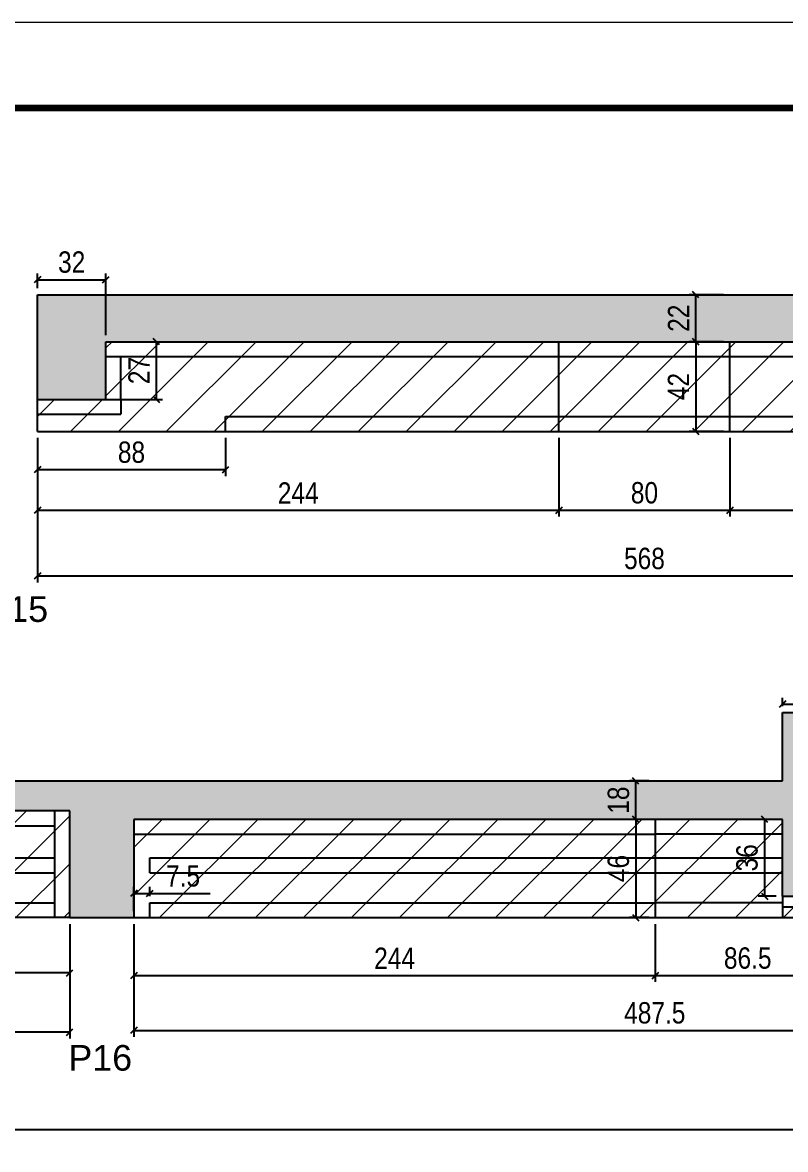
# Model space of a CAD drawing. Extents: x 3309 to 10008, y -2522 to 14608.
# Drawn here: x 8658 to 9015, y 10635 to 11162 of the extents above; entities that cross this region are included whole.
import ezdxf

# ---------------------------------------------------------------- set-up
doc = ezdxf.new("R2010")
doc.units = 0
doc.linetypes.add('DASHED', pattern=[0.75, 0.5, -0.25])
for name, color, linetype in [('5', 5, 'Continuous'), ('COTA', 241, 'Continuous'), ('Painéis', 200, 'Continuous'), ('SARR_2.2x10', 60, 'Continuous'), ('SARR_2.2x7', 40, 'Continuous')]:
    doc.layers.add(name, color=color, linetype=linetype)
for name, color, linetype, lineweight in [('Folhas', 255, 'Continuous', 9), ('Hachura', 251, 'Continuous', 9), ('SARRAFO DE PRESSAO', 251, 'DASHED', 9)]:
    doc.layers.add(name, color=color, linetype=linetype, lineweight=lineweight)
doc.styles.add('COTA TECNICA', font='techl___.ttf', dxfattribs={"height": 10})
doc.styles.get("Standard").update_dxf_attribs({"font": 'arial.ttf'})
doc.dimstyles.new('PAINEL', dxfattribs={"dimtxt": 10, "dimasz": 3, "dimexe": 3, "dimexo": 3, "dimgap": 3, "dimtad": 1, "dimdec": 1, "dimzin": 12, "dimdsep": 46, "dimtxsty": 'COTA TECNICA', "dimblk1": 'OBLIQUE', "dimblk2": 'OBLIQUE', "dimsah": 1, "dimcen": 0.9, "dimclrd": 4, "dimclre": 4, "dimclrt": 240, "dimadec": 1, "dimazin": 3, "dimtfac": 1, "dimtdec": 1, "dimtmove": 0, "dimatfit": 3, "dimfxl": 1, "dimtolj": 1, "dimtzin": 12, "dimarcsym": 0})

# ---------------------------------------------------------------- blocks, each defined once
blk = doc.blocks.new('9999999999')
at = {"layer": 'Folhas'}
blk.add_lwpolyline([(98138.98, 34190.21), (99623.98, 34190.21), (99623.98, 35240.21), (98138.98, 35240.21)], close=True, dxfattribs=at)
at = {"layer": 'Folhas', "color": 30, "const_width": 3}
blk.add_lwpolyline([(98213.98, 34230.21), (99583.98, 34230.21), (99583.98, 35200.21), (98213.98, 35200.21)], close=True, dxfattribs=at)
blk = doc.blocks.new('_Oblique')
at = {"color": 0, "linetype": 'ByBlock', "lineweight": -2}
blk.add_line((-0.5, -0.5), (0.5, 0.5), dxfattribs=at)
blk = doc.blocks.new('*D2864')
at = {"layer": 'COTA', "color": 4, "linetype": 'ByBlock', "lineweight": -2, "transparency": 16777216}
for p, q in [((8665.35, 10967.71), (8665.35, 10900.04)), ((9233.35, 10967.71), (9233.35, 10900.04)), ((8665.35, 10903.04), (9233.35, 10903.04))]:
    blk.add_line(p, q, dxfattribs=at)
at = {"layer": 'Defpoints', "color": 0, "linetype": 'ByBlock', "transparency": 16777216}
for p in [(8665.35, 10970.71), (9233.35, 10970.71), (9233.35, 10903.04)]:
    blk.add_point(p, dxfattribs=at)
at = {"layer": 'COTA', "color": 4, "linetype": 'ByBlock', "lineweight": -2, "transparency": 16777216, "xscale": 3, "yscale": 3, "zscale": 3, "rotation": 180}
blk.add_blockref('_Oblique', (8665.35, 10903.04), dxfattribs=at)
at = {"layer": 'COTA', "color": 4, "linetype": 'ByBlock', "lineweight": -2, "transparency": 16777216, "xscale": 3, "yscale": 3, "zscale": 3}
blk.add_blockref('_Oblique', (9233.35, 10903.04), dxfattribs=at)
at = {"layer": 'COTA', "color": 240, "linetype": 'ByBlock', "transparency": 16777216, "insert": (8949.35, 10911.17), "char_height": 10, "attachment_point": 5, "style": 'COTA TECNICA'}
blk.add_mtext('\\A1;568', dxfattribs=at)
blk = doc.blocks.new('*D2865')
at = {"layer": 'COTA', "color": 4, "lineweight": -2, "transparency": 16777216}
for p, q in [((8665.35, 11037.71), (8665.35, 11044.71)), ((8697.35, 11015.71), (8697.35, 11044.71)), ((8665.35, 11041.71), (8697.35, 11041.71))]:
    blk.add_line(p, q, dxfattribs=at)
at = {"layer": 'Defpoints', "color": 0, "transparency": 16777216}
for p in [(8697.35, 11041.71), (8665.35, 11034.71), (8697.35, 11012.71)]:
    blk.add_point(p, dxfattribs=at)
at = {"layer": 'COTA', "color": 4, "lineweight": -2, "transparency": 16777216, "xscale": 3, "yscale": 3, "zscale": 3, "rotation": 180}
blk.add_blockref('_Oblique', (8665.35, 11041.71), dxfattribs=at)
at = {"layer": 'COTA', "color": 4, "lineweight": -2, "transparency": 16777216, "xscale": 3, "yscale": 3, "zscale": 3}
blk.add_blockref('_Oblique', (8697.35, 11041.71), dxfattribs=at)
at = {"layer": 'COTA', "color": 240, "transparency": 16777216, "insert": (8681.35, 11049.93), "char_height": 10, "attachment_point": 5, "style": 'COTA TECNICA'}
blk.add_mtext('\\A1;32', dxfattribs=at)
blk = doc.blocks.new('*D2866')
at = {"layer": 'COTA', "color": 4, "lineweight": -2, "transparency": 16777216}
for p, q in [((8700.35, 11012.71), (8723.93, 11012.71)), ((8720.93, 11012.71), (8720.93, 10985.71)), ((8700.35, 10985.71), (8723.93, 10985.71))]:
    blk.add_line(p, q, dxfattribs=at)
at = {"layer": 'Defpoints', "color": 0, "transparency": 16777216}
for p in [(8697.35, 11012.71), (8697.35, 10985.71), (8720.93, 10985.71)]:
    blk.add_point(p, dxfattribs=at)
at = {"layer": 'COTA', "color": 4, "lineweight": -2, "transparency": 16777216, "xscale": 3, "yscale": 3, "zscale": 3}
for p, rotation in [((8720.93, 11012.71), 90), ((8720.93, 10985.71), 270)]:
    blk.add_blockref('_Oblique', p, dxfattribs=dict(at, rotation=rotation))
at = {"layer": 'COTA', "color": 240, "transparency": 16777216, "insert": (8712.86, 10999.21), "char_height": 10, "attachment_point": 5, "rotation": 90, "style": 'COTA TECNICA'}
blk.add_mtext('\\A1;27', dxfattribs=at)
blk = doc.blocks.new('*D2868')
at = {"layer": 'COTA', "color": 4, "lineweight": -2, "transparency": 16777216}
for p, q in [((8665.35, 10967.71), (8665.35, 10930.8)), ((8909.35, 10967.71), (8909.35, 10930.8)), ((8665.35, 10933.8), (8909.35, 10933.8))]:
    blk.add_line(p, q, dxfattribs=at)
at = {"layer": 'Defpoints', "color": 0, "transparency": 16777216}
for p in [(8665.35, 10970.71), (8909.35, 10970.71), (8909.35, 10933.8)]:
    blk.add_point(p, dxfattribs=at)
at = {"layer": 'COTA', "color": 4, "lineweight": -2, "transparency": 16777216, "xscale": 3, "yscale": 3, "zscale": 3, "rotation": 180}
blk.add_blockref('_Oblique', (8665.35, 10933.8), dxfattribs=at)
at = {"layer": 'COTA', "color": 4, "lineweight": -2, "transparency": 16777216, "xscale": 3, "yscale": 3, "zscale": 3}
blk.add_blockref('_Oblique', (8909.35, 10933.8), dxfattribs=at)
at = {"layer": 'COTA', "color": 240, "transparency": 16777216, "insert": (8787.35, 10941.87), "char_height": 10, "attachment_point": 5, "style": 'COTA TECNICA'}
blk.add_mtext('\\A1;244', dxfattribs=at)
blk = doc.blocks.new('*D2869')
at = {"layer": 'COTA', "color": 4, "lineweight": -2, "transparency": 16777216}
for p, q in [((8989.35, 10967.71), (8989.35, 10930.8)), ((9233.35, 10967.71), (9233.35, 10930.8)), ((8989.35, 10933.8), (9233.35, 10933.8))]:
    blk.add_line(p, q, dxfattribs=at)
at = {"layer": 'Defpoints', "color": 0, "transparency": 16777216}
for p in [(8989.35, 10970.71), (9233.35, 10970.71), (9233.35, 10933.8)]:
    blk.add_point(p, dxfattribs=at)
at = {"layer": 'COTA', "color": 4, "lineweight": -2, "transparency": 16777216, "xscale": 3, "yscale": 3, "zscale": 3, "rotation": 180}
blk.add_blockref('_Oblique', (8989.35, 10933.8), dxfattribs=at)
at = {"layer": 'COTA', "color": 4, "lineweight": -2, "transparency": 16777216, "xscale": 3, "yscale": 3, "zscale": 3}
blk.add_blockref('_Oblique', (9233.35, 10933.8), dxfattribs=at)
at = {"layer": 'COTA', "color": 240, "transparency": 16777216, "insert": (9111.35, 10941.87), "char_height": 10, "attachment_point": 5, "style": 'COTA TECNICA'}
blk.add_mtext('\\A1;244', dxfattribs=at)
blk = doc.blocks.new('*D2870')
at = {"layer": 'COTA', "color": 4, "lineweight": -2, "transparency": 16777216}
for p, q in [((8909.35, 10967.71), (8909.35, 10930.8)), ((8989.35, 10967.71), (8989.35, 10930.8)), ((8909.35, 10933.8), (8989.35, 10933.8))]:
    blk.add_line(p, q, dxfattribs=at)
at = {"layer": 'Defpoints', "color": 0, "transparency": 16777216}
for p in [(8909.35, 10970.71), (8989.35, 10970.71), (8989.35, 10933.8)]:
    blk.add_point(p, dxfattribs=at)
at = {"layer": 'COTA', "color": 4, "lineweight": -2, "transparency": 16777216, "xscale": 3, "yscale": 3, "zscale": 3, "rotation": 180}
blk.add_blockref('_Oblique', (8909.35, 10933.8), dxfattribs=at)
at = {"layer": 'COTA', "color": 4, "lineweight": -2, "transparency": 16777216, "xscale": 3, "yscale": 3, "zscale": 3}
blk.add_blockref('_Oblique', (8989.35, 10933.8), dxfattribs=at)
at = {"layer": 'COTA', "color": 240, "transparency": 16777216, "insert": (8949.35, 10941.92), "char_height": 10, "attachment_point": 5, "style": 'COTA TECNICA'}
blk.add_mtext('\\A1;80', dxfattribs=at)
blk = doc.blocks.new('*D2876')
at = {"layer": 'COTA', "color": 4, "lineweight": -2, "transparency": 16777216}
for p, q in [((8665.35, 10967.71), (8665.35, 10949.83)), ((8753.35, 10967.71), (8753.35, 10949.83)), ((8665.35, 10952.83), (8753.35, 10952.83))]:
    blk.add_line(p, q, dxfattribs=at)
at = {"layer": 'Defpoints', "color": 0, "transparency": 16777216}
for p in [(8665.35, 10970.71), (8753.35, 10970.71), (8753.35, 10952.83)]:
    blk.add_point(p, dxfattribs=at)
at = {"layer": 'COTA', "color": 4, "lineweight": -2, "transparency": 16777216, "xscale": 3, "yscale": 3, "zscale": 3, "rotation": 180}
blk.add_blockref('_Oblique', (8665.35, 10952.83), dxfattribs=at)
at = {"layer": 'COTA', "color": 4, "lineweight": -2, "transparency": 16777216, "xscale": 3, "yscale": 3, "zscale": 3}
blk.add_blockref('_Oblique', (8753.35, 10952.83), dxfattribs=at)
at = {"layer": 'COTA', "color": 240, "transparency": 16777216, "insert": (8709.35, 10960.92), "char_height": 10, "attachment_point": 5, "style": 'COTA TECNICA'}
blk.add_mtext('\\A1;88', dxfattribs=at)
blk = doc.blocks.new('*D2847')
at = {"layer": 'COTA', "color": 4, "linetype": 'ByBlock', "lineweight": -2, "transparency": 16777216}
for p, q in [((8606.43, 10740.08), (8606.43, 10714.17)), ((8680.43, 10740.08), (8680.43, 10714.17)), ((8680.43, 10717.17), (8606.43, 10717.17))]:
    blk.add_line(p, q, dxfattribs=at)
at = {"layer": 'Defpoints', "color": 0, "linetype": 'ByBlock', "transparency": 16777216}
for p in [(8606.43, 10743.08), (8680.43, 10743.08), (8606.43, 10717.17)]:
    blk.add_point(p, dxfattribs=at)
at = {"layer": 'COTA', "color": 4, "linetype": 'ByBlock', "lineweight": -2, "transparency": 16777216, "xscale": 3, "yscale": 3, "zscale": 3, "rotation": 180}
blk.add_blockref('_Oblique', (8606.43, 10717.17), dxfattribs=at)
at = {"layer": 'COTA', "color": 4, "linetype": 'ByBlock', "lineweight": -2, "transparency": 16777216, "xscale": 3, "yscale": 3, "zscale": 3}
blk.add_blockref('_Oblique', (8680.43, 10717.17), dxfattribs=at)
at = {"layer": 'COTA', "color": 240, "linetype": 'ByBlock', "transparency": 16777216, "insert": (8643.43, 10725.24), "char_height": 10, "attachment_point": 5, "style": 'COTA TECNICA'}
blk.add_mtext('\\A1;74', dxfattribs=at)
blk = doc.blocks.new('*D2877')
at = {"layer": 'COTA', "color": 4, "linetype": 'ByBlock', "lineweight": -2, "transparency": 16777216}
for p, q in [((8532.43, 10740.08), (8532.43, 10686.46)), ((8680.43, 10740.08), (8680.43, 10686.46)), ((8680.43, 10689.46), (8532.43, 10689.46))]:
    blk.add_line(p, q, dxfattribs=at)
at = {"layer": 'Defpoints', "color": 0, "linetype": 'ByBlock', "transparency": 16777216}
for p in [(8532.43, 10743.08), (8680.43, 10743.08), (8532.43, 10689.46)]:
    blk.add_point(p, dxfattribs=at)
at = {"layer": 'COTA', "color": 4, "linetype": 'ByBlock', "lineweight": -2, "transparency": 16777216, "xscale": 3, "yscale": 3, "zscale": 3, "rotation": 180}
blk.add_blockref('_Oblique', (8532.43, 10689.46), dxfattribs=at)
at = {"layer": 'COTA', "color": 4, "linetype": 'ByBlock', "lineweight": -2, "transparency": 16777216, "xscale": 3, "yscale": 3, "zscale": 3}
blk.add_blockref('_Oblique', (8680.43, 10689.46), dxfattribs=at)
at = {"layer": 'COTA', "color": 240, "linetype": 'ByBlock', "transparency": 16777216, "insert": (8606.43, 10697.55), "char_height": 10, "attachment_point": 5, "style": 'COTA TECNICA'}
blk.add_mtext('\\A1;148', dxfattribs=at)
blk = doc.blocks.new('*D2894')
at = {"layer": 'COTA', "color": 4, "lineweight": -2, "transparency": 16777216}
for p, q in [((8710.43, 10740.08), (8710.43, 10687.31)), ((9197.93, 10740.08), (9197.93, 10687.31)), ((8710.43, 10690.31), (9197.93, 10690.31))]:
    blk.add_line(p, q, dxfattribs=at)
at = {"layer": 'Defpoints', "color": 0, "transparency": 16777216}
for p in [(8710.43, 10743.08), (9197.93, 10743.08), (9197.93, 10690.31)]:
    blk.add_point(p, dxfattribs=at)
at = {"layer": 'COTA', "color": 4, "lineweight": -2, "transparency": 16777216, "xscale": 3, "yscale": 3, "zscale": 3, "rotation": 180}
blk.add_blockref('_Oblique', (8710.43, 10690.31), dxfattribs=at)
at = {"layer": 'COTA', "color": 4, "lineweight": -2, "transparency": 16777216, "xscale": 3, "yscale": 3, "zscale": 3}
blk.add_blockref('_Oblique', (9197.93, 10690.31), dxfattribs=at)
at = {"layer": 'COTA', "color": 240, "transparency": 16777216, "insert": (8954.18, 10698.44), "char_height": 10, "attachment_point": 5, "style": 'COTA TECNICA'}
blk.add_mtext('\\A1;487.5', dxfattribs=at)
blk = doc.blocks.new('*D2895')
at = {"layer": 'COTA', "color": 4, "lineweight": -2, "transparency": 16777216}
for p, q in [((8710.43, 10740.08), (8710.43, 10712.96)), ((8954.43, 10740.08), (8954.43, 10712.96)), ((8710.43, 10715.96), (8954.43, 10715.96))]:
    blk.add_line(p, q, dxfattribs=at)
at = {"layer": 'Defpoints', "color": 0, "transparency": 16777216}
for p in [(8710.43, 10743.08), (8954.43, 10743.08), (8954.43, 10715.96)]:
    blk.add_point(p, dxfattribs=at)
at = {"layer": 'COTA', "color": 4, "lineweight": -2, "transparency": 16777216, "xscale": 3, "yscale": 3, "zscale": 3, "rotation": 180}
blk.add_blockref('_Oblique', (8710.43, 10715.96), dxfattribs=at)
at = {"layer": 'COTA', "color": 4, "lineweight": -2, "transparency": 16777216, "xscale": 3, "yscale": 3, "zscale": 3}
blk.add_blockref('_Oblique', (8954.43, 10715.96), dxfattribs=at)
at = {"layer": 'COTA', "color": 240, "transparency": 16777216, "insert": (8832.43, 10724.04), "char_height": 10, "attachment_point": 5, "style": 'COTA TECNICA'}
blk.add_mtext('\\A1;244', dxfattribs=at)
blk = doc.blocks.new('*D2896')
at = {"layer": 'COTA', "color": 4, "lineweight": -2, "transparency": 16777216}
for p, q in [((8954.43, 10740.08), (8954.43, 10712.96)), ((9040.93, 10740.08), (9040.93, 10712.96)), ((8954.43, 10715.96), (9040.93, 10715.96))]:
    blk.add_line(p, q, dxfattribs=at)
at = {"layer": 'Defpoints', "color": 0, "transparency": 16777216}
for p in [(8954.43, 10743.08), (9040.93, 10743.08), (9040.93, 10715.96)]:
    blk.add_point(p, dxfattribs=at)
at = {"layer": 'COTA', "color": 4, "lineweight": -2, "transparency": 16777216, "xscale": 3, "yscale": 3, "zscale": 3, "rotation": 180}
blk.add_blockref('_Oblique', (8954.43, 10715.96), dxfattribs=at)
at = {"layer": 'COTA', "color": 4, "lineweight": -2, "transparency": 16777216, "xscale": 3, "yscale": 3, "zscale": 3}
blk.add_blockref('_Oblique', (9040.93, 10715.96), dxfattribs=at)
at = {"layer": 'COTA', "color": 240, "transparency": 16777216, "insert": (8997.68, 10724.09), "char_height": 10, "attachment_point": 5, "style": 'COTA TECNICA'}
blk.add_mtext('\\A1;86.5', dxfattribs=at)
blk = doc.blocks.new('*D2898')
at = {"layer": 'COTA', "color": 4, "lineweight": -2, "transparency": 16777216}
for p, q in [((8710.43, 10746.08), (8710.43, 10757.45)), ((8710.43, 10754.45), (8717.93, 10754.45)), ((8717.93, 10753.08), (8717.93, 10757.45)), ((8717.93, 10754.45), (8746.08, 10754.45))]:
    blk.add_line(p, q, dxfattribs=at)
at = {"layer": 'Defpoints', "color": 0, "transparency": 16777216}
for p in [(8717.93, 10754.45), (8717.93, 10750.08), (8710.43, 10743.08)]:
    blk.add_point(p, dxfattribs=at)
at = {"layer": 'COTA', "color": 4, "lineweight": -2, "transparency": 16777216, "xscale": 3, "yscale": 3, "zscale": 3, "rotation": 180}
blk.add_blockref('_Oblique', (8710.43, 10754.45), dxfattribs=at)
at = {"layer": 'COTA', "color": 4, "lineweight": -2, "transparency": 16777216, "xscale": 3, "yscale": 3, "zscale": 3}
blk.add_blockref('_Oblique', (8717.93, 10754.45), dxfattribs=at)
at = {"layer": 'COTA', "color": 240, "transparency": 16777216, "insert": (8733.5, 10762.56), "char_height": 10, "attachment_point": 5, "style": 'COTA TECNICA'}
blk.add_mtext('\\A1;7.5', dxfattribs=at)
blk = doc.blocks.new('*D2900')
at = {"layer": 'COTA', "color": 4, "lineweight": -2, "transparency": 16777216}
for p, q in [((9010.93, 10789.08), (9002.59, 10789.08)), ((9005.59, 10789.08), (9005.59, 10753.08)), ((9010.93, 10753.08), (9002.59, 10753.08))]:
    blk.add_line(p, q, dxfattribs=at)
at = {"layer": 'Defpoints', "color": 0, "transparency": 16777216}
for p in [(9013.93, 10789.08), (9005.59, 10753.08), (9013.93, 10753.08)]:
    blk.add_point(p, dxfattribs=at)
at = {"layer": 'COTA', "color": 4, "lineweight": -2, "transparency": 16777216, "xscale": 3, "yscale": 3, "zscale": 3}
for p, rotation in [((9005.59, 10789.08), 90), ((9005.59, 10753.08), 270)]:
    blk.add_blockref('_Oblique', p, dxfattribs=dict(at, rotation=rotation))
at = {"layer": 'COTA', "color": 240, "transparency": 16777216, "insert": (8997.37, 10771.08), "char_height": 10, "attachment_point": 5, "rotation": 90, "style": 'COTA TECNICA'}
blk.add_mtext('\\A1;36', dxfattribs=at)
blk = doc.blocks.new('*D2901')
at = {"layer": 'COTA', "color": 4, "lineweight": -2, "transparency": 16777216}
for p, q in [((8951.43, 10789.08), (8942.29, 10789.08)), ((8945.29, 10789.08), (8945.29, 10743.08)), ((8951.43, 10743.08), (8942.29, 10743.08))]:
    blk.add_line(p, q, dxfattribs=at)
at = {"layer": 'Defpoints', "color": 0, "transparency": 16777216}
for p in [(8954.43, 10789.08), (8945.29, 10743.08), (8954.43, 10743.08)]:
    blk.add_point(p, dxfattribs=at)
at = {"layer": 'COTA', "color": 4, "lineweight": -2, "transparency": 16777216, "xscale": 3, "yscale": 3, "zscale": 3}
for p, rotation in [((8945.29, 10789.08), 90), ((8945.29, 10743.08), 270)]:
    blk.add_blockref('_Oblique', p, dxfattribs=dict(at, rotation=rotation))
at = {"layer": 'COTA', "color": 240, "transparency": 16777216, "insert": (8937.19, 10766.08), "char_height": 10, "attachment_point": 5, "rotation": 90, "style": 'COTA TECNICA'}
blk.add_mtext('\\A1;46', dxfattribs=at)
blk = doc.blocks.new('*D2902')
at = {"layer": 'COTA', "color": 4, "lineweight": -2, "transparency": 16777216}
for p, q in [((8951.43, 10807.08), (8942.29, 10807.08)), ((8945.29, 10789.08), (8945.29, 10807.08)), ((8951.43, 10789.08), (8942.29, 10789.08))]:
    blk.add_line(p, q, dxfattribs=at)
at = {"layer": 'Defpoints', "color": 0, "transparency": 16777216}
for p in [(8945.29, 10807.08), (8954.43, 10807.08), (8954.43, 10789.08)]:
    blk.add_point(p, dxfattribs=at)
at = {"layer": 'COTA', "color": 4, "lineweight": -2, "transparency": 16777216, "xscale": 3, "yscale": 3, "zscale": 3}
for p, rotation in [((8945.29, 10807.08), 90), ((8945.29, 10789.08), 270)]:
    blk.add_blockref('_Oblique', p, dxfattribs=dict(at, rotation=rotation))
at = {"layer": 'COTA', "color": 240, "transparency": 16777216, "insert": (8937.2, 10798.08), "char_height": 10, "attachment_point": 5, "rotation": 90, "style": 'COTA TECNICA'}
blk.add_mtext('\\A1;18', dxfattribs=at)
blk = doc.blocks.new('*D2910')
at = {"layer": 'COTA', "color": 4, "lineweight": -2, "transparency": 16777216}
for p, q in [((9013.93, 10842.08), (9013.93, 10846.02)), ((9013.93, 10843.02), (9040.93, 10843.02)), ((9040.93, 10842.08), (9040.93, 10846.02))]:
    blk.add_line(p, q, dxfattribs=at)
at = {"layer": 'Defpoints', "color": 0, "transparency": 16777216}
for p in [(9040.93, 10843.02), (9013.93, 10839.08), (9040.93, 10839.08)]:
    blk.add_point(p, dxfattribs=at)
at = {"layer": 'COTA', "color": 4, "lineweight": -2, "transparency": 16777216, "xscale": 3, "yscale": 3, "zscale": 3, "rotation": 180}
blk.add_blockref('_Oblique', (9013.93, 10843.02), dxfattribs=at)
at = {"layer": 'COTA', "color": 4, "lineweight": -2, "transparency": 16777216, "xscale": 3, "yscale": 3, "zscale": 3}
blk.add_blockref('_Oblique', (9040.93, 10843.02), dxfattribs=at)
at = {"layer": 'COTA', "color": 240, "transparency": 16777216, "insert": (9027.43, 10851.1), "char_height": 10, "attachment_point": 5, "style": 'COTA TECNICA'}
blk.add_mtext('\\A1;27', dxfattribs=at)
blk = doc.blocks.new('*D2915')
at = {"layer": 'COTA', "color": 4, "lineweight": -2, "transparency": 16777216}
for p, q in [((8986.35, 11012.71), (8970.34, 11012.71)), ((8973.34, 11012.71), (8973.34, 10970.71)), ((8986.35, 10970.71), (8970.34, 10970.71))]:
    blk.add_line(p, q, dxfattribs=at)
at = {"layer": 'Defpoints', "color": 0, "transparency": 16777216}
for p in [(8989.35, 11012.71), (8973.34, 10970.71), (8989.35, 10970.71)]:
    blk.add_point(p, dxfattribs=at)
at = {"layer": 'COTA', "color": 4, "lineweight": -2, "transparency": 16777216, "xscale": 3, "yscale": 3, "zscale": 3}
for p, rotation in [((8973.34, 11012.71), 90), ((8973.34, 10970.71), 270)]:
    blk.add_blockref('_Oblique', p, dxfattribs=dict(at, rotation=rotation))
at = {"layer": 'COTA', "color": 240, "transparency": 16777216, "insert": (8965.27, 10991.71), "char_height": 10, "attachment_point": 5, "rotation": 90, "style": 'COTA TECNICA'}
blk.add_mtext('\\A1;42', dxfattribs=at)
blk = doc.blocks.new('*D2916')
at = {"layer": 'COTA', "color": 4, "lineweight": -2, "transparency": 16777216}
for p, q in [((8986.35, 11034.71), (8970.34, 11034.71)), ((8973.34, 11012.71), (8973.34, 11034.71)), ((8986.35, 11012.71), (8970.34, 11012.71))]:
    blk.add_line(p, q, dxfattribs=at)
at = {"layer": 'Defpoints', "color": 0, "transparency": 16777216}
for p in [(8973.34, 11034.71), (8989.35, 11034.71), (8989.35, 11012.71)]:
    blk.add_point(p, dxfattribs=at)
at = {"layer": 'COTA', "color": 4, "lineweight": -2, "transparency": 16777216, "xscale": 3, "yscale": 3, "zscale": 3}
for p, rotation in [((8973.34, 11034.71), 90), ((8973.34, 11012.71), 270)]:
    blk.add_blockref('_Oblique', p, dxfattribs=dict(at, rotation=rotation))
at = {"layer": 'COTA', "color": 240, "transparency": 16777216, "insert": (8965.34, 11023.71), "char_height": 10, "attachment_point": 5, "rotation": 90, "style": 'COTA TECNICA'}
blk.add_mtext('\\A1;22', dxfattribs=at)

msp = doc.modelspace()

# ---------------------------------------------------------------- hatches: boundary and pattern name
at = {"layer": 'COTA'}
h = msp.add_hatch(dxfattribs=at)
h.set_pattern_fill('AR-CONC', color=256, scale=0.03)
h.set_pattern_definition([(50, (-26.186, -44.5597), (5.4655401, -0.4781726), [0.5715, -6.2865]), (355, (-26.186, -44.56), (-1.0573026, 5.7317054), [0.4572, -5.0292175]), (100.451445, (-25.7303, -44.5996), (4.4082374, 5.2535326), [0.4857003, -5.3427073]), (46.1842, (-26.186, -43.036), (8.1323712, -1.2612698), [0.85725, -9.42975]), (96.63556, (-25.508, -43.141), (7.122124, 7.4227837), [0.7285507, -8.0140682]), (351.18415, (-26.186, -43.036), (7.122124, 7.4227837), [0.685799, -7.543792]), (21, (-25.424, -43.4167), (4.5484317, -3.067956), [0.5715, -6.2865]), (326, (-25.424, -43.417), (1.8540609, 5.525639), [0.4572, -5.0292]), (71.451445, (-25.045, -43.6724), (6.4024926, 2.457683), [0.4857003, -5.3426981]), (37.5, (-26.1858, -44.5597), (0.0926581, 2.53665117), [0, -4.96824, 0, -5.1054, 0, -5.04825]), (7.5, (-26.1858, -44.5597), (2.0045899, 3.00541724), [0, -2.91084, 0, -4.85394, 0, -1.92405]), (327.5, (-27.885, -44.5597), (4.06771786, -0.17186232), [0, -1.905, 0, -5.9436, 0, -7.8867]), (317.5, (-28.647, -44.5597), (4.4438754, 0.7627947), [0, -2.4765, 0, -3.94716, 0, -5.6007])])
h.paths.add_polyline_path([(9233.35, 10970.71), (9263.35, 10970.71), (9263.35, 11016.71), (9407.85, 11016.71), (9407.85, 11034.71), (8665.35, 11034.71), (8665.35, 10985.71), (8697.35, 10985.71), (8697.35, 11012.71), (9233.35, 11012.71)])
h = msp.add_hatch(dxfattribs=at)
h.set_pattern_fill('AR-CONC', color=256, scale=0.03)
h.set_pattern_definition([(50, (0, -44.5224), (5.46554, -0.4781726), [0.5715, -6.2865]), (355, (0, -44.5224), (-1.0573026, 5.7317054), [0.4572, -5.0292175]), (100.451445, (0.4555, -44.562), (4.4082374, 5.2535326), [0.4857003, -5.3427073]), (46.1842, (0, -42.9984), (8.1323712, -1.2612698), [0.85725, -9.42975]), (96.63556, (0.678, -43.1035), (7.122124, 7.4227837), [0.7285507, -8.0140682]), (351.18415, (0, -42.998), (7.122124, 7.4227837), [0.685799, -7.543792]), (21, (0.762, -43.3794), (4.5484317, -3.067956), [0.5715, -6.2865]), (326, (0.762, -43.3794), (1.8540609, 5.525639), [0.4572, -5.0292]), (71.451445, (1.141, -43.635), (6.4024926, 2.457683), [0.4857003, -5.3426981]), (37.5, (0, -44.5224), (0.0926581, 2.53665117), [0, -4.96824, 0, -5.1054, 0, -5.04825]), (7.5, (0, -44.5224), (2.0045899, 3.00541724), [0, -2.91084, 0, -4.85394, 0, -1.92405]), (327.5, (-1.6993, -44.5224), (4.06771786, -0.17186232), [0, -1.905, 0, -5.9436, 0, -7.8867]), (317.5, (-2.4613, -44.5224), (4.4438754, 0.7627947), [0, -2.4765, 0, -3.94716, 0, -5.6007])])
h.paths.add_polyline_path([(9040.93, 10790.08), (9197.93, 10790.08), (9197.93, 10743.08), (9227.93, 10743.08), (9227.93, 10790.08), (9249.43, 10790.08), (9249.43, 10807.08), (9040.93, 10807.08), (9040.93, 10839.08), (9013.93, 10839.08), (9013.93, 10807.08), (8532.43, 10807.08), (8532.43, 10793.08), (8680.43, 10793.08), (8680.43, 10743.08), (8710.43, 10743.08), (8710.43, 10789.08), (9013.93, 10789.08), (9013.93, 10753.08), (9040.93, 10753.08)])
at = {"layer": 'Hachura', "linetype": 'ByBlock'}
h = msp.add_hatch(dxfattribs=at)
h.set_pattern_fill('ANSI31', color=256, scale=5)
h.paths.add_polyline_path([(8637.93, 10970.71), (8637.93, 11012.71), (8532.43, 11012.71), (8532.43, 10970.71)])
h.paths.add_polyline_path([(8697.35, 11012.71), (8697.35, 10985.71), (8665.35, 10985.71), (8665.35, 10970.71), (8909.35, 10970.71), (8909.35, 11012.71)])
h.paths.add_polyline_path([(8989.35, 10970.71), (8989.35, 11012.71), (8909.35, 11012.71), (8909.35, 10970.71)])
h.paths.add_polyline_path([(9233.35, 10970.71), (9233.35, 11012.71), (8989.35, 11012.71), (8989.35, 10970.71)])
h.paths.add_polyline_path([(9407.85, 10970.71), (9407.85, 11016.71), (9263.35, 11016.71), (9263.35, 10970.71)])
h.paths.add_polyline_path([(9352.43, 10807.08), (9249.43, 10807.08), (9249.43, 10790.08), (9227.93, 10790.08), (9227.93, 10743.08), (9352.43, 10743.08)])
h.paths.add_polyline_path([(9197.93, 10743.08), (9197.93, 10790.08), (9040.93, 10790.08), (9040.93, 10743.08)])
h.paths.add_polyline_path([(9040.93, 10743.08), (9040.93, 10753.08), (9013.93, 10753.08), (9013.93, 10789.08), (8954.43, 10789.08), (8954.43, 10743.08)])
h.paths.add_polyline_path([(8954.43, 10743.08), (8954.43, 10789.08), (8710.43, 10789.08), (8710.43, 10743.08)])
h.paths.add_polyline_path([(8680.43, 10743.08), (8680.43, 10793.08), (8606.43, 10793.08), (8606.43, 10743.08)])
h.paths.add_polyline_path([(8606.43, 10793.08), (8532.43, 10793.08), (8532.43, 10743.08), (8606.43, 10743.08)])

# ---------------------------------------------------------------- linework, layer by layer
at = {"layer": 'COTA'}
for p, q in [((8665.35, 11034.71), (9407.85, 11034.71)), ((8665.35, 10985.71), (8665.35, 11034.71)), ((8697.35, 10985.71), (8704.35, 10985.71)), ((8704.35, 10985.71), (8704.35, 10978.71)), ((9013.93, 10807.08), (9013.93, 10839.08)), ((9013.93, 10839.08), (9040.93, 10839.08)), ((8532.43, 10807.08), (9013.93, 10807.08)), ((9013.93, 10753.08), (9013.93, 10743.08)), ((8680.43, 10743.08), (8710.43, 10743.08)), ((8152.87, 10643.9), (9522.87, 10643.9))]:
    msp.add_line(p, q, dxfattribs=at)
at = {"layer": 'Painéis', "linetype": 'ByBlock'}
for p, q in [((8697.35, 11012.71), (9233.35, 11012.71)), ((8697.35, 10985.71), (8697.35, 11012.71)), ((8909.35, 10970.71), (8909.35, 11012.71)), ((8989.35, 10970.71), (8989.35, 11012.71)), ((8665.35, 10970.71), (8665.35, 10985.71)), ((8665.35, 10985.71), (8697.35, 10985.71)), ((8665.35, 10970.71), (9233.35, 10970.71)), ((8680.43, 10793.08), (8532.43, 10793.08)), ((8680.43, 10743.08), (8680.43, 10793.08)), ((9013.93, 10789.08), (8710.43, 10789.08)), ((8710.43, 10789.08), (8710.43, 10743.08)), ((8954.43, 10789.08), (8954.43, 10743.08)), ((9013.93, 10753.08), (9013.93, 10789.08)), ((9013.93, 10753.08), (9040.93, 10753.08)), ((8680.43, 10743.08), (8532.43, 10743.08)), ((8710.43, 10743.08), (9197.93, 10743.08))]:
    msp.add_line(p, q, dxfattribs=at)
at = {"layer": 'SARR_2.2x10'}
msp.add_line((9013.93, 10748.08), (9040.93, 10748.08), dxfattribs=at)
at = {"layer": 'SARR_2.2x7', "linetype": 'Continuous'}
for p, q in [((8697.35, 11005.71), (8909.35, 11005.71)), ((8704.35, 10985.71), (8704.35, 11005.71)), ((8909.35, 11005.71), (8989.35, 11005.71)), ((8989.35, 11005.71), (9233.35, 11005.71)), ((8665.35, 10978.71), (8704.35, 10978.71)), ((8753.35, 10977.71), (8909.35, 10977.71)), ((8753.35, 10970.71), (8753.35, 10977.71)), ((8909.35, 10977.71), (8989.35, 10977.71)), ((8989.35, 10977.71), (9225.85, 10977.71)), ((8673.43, 10743.08), (8673.43, 10793.08)), ((8606.43, 10786.08), (8673.43, 10786.08)), ((8710.43, 10782.08), (8954.43, 10782.08)), ((9013.93, 10782.08), (8954.43, 10782.08)), ((8606.43, 10771.1), (8673.43, 10771.1)), ((8717.93, 10764.1), (8717.93, 10771.1)), ((8717.93, 10771.1), (8954.43, 10771.1)), ((8954.43, 10771.1), (9013.93, 10771.1)), ((8606.43, 10764.1), (8673.43, 10764.1)), ((8717.93, 10764.1), (8954.43, 10764.1)), ((8954.43, 10764.1), (9013.93, 10764.1)), ((8606.43, 10750.08), (8673.43, 10750.08)), ((8717.93, 10743.08), (8717.93, 10750.08)), ((8717.93, 10750.08), (8954.43, 10750.08)), ((9013.93, 10750.08), (8954.43, 10750.08))]:
    msp.add_line(p, q, dxfattribs=at)

# ---------------------------------------------------------------- block references
at = {"layer": 'SARRAFO DE PRESSAO', "color": 6, "linetype": 'ByBlock'}
msp.add_blockref('9999999999', (-90061.11, -24078.07), dxfattribs=at)

# ---------------------------------------------------------------- texts
at = {"layer": '5', "linetype": 'Continuous'}
for s, p in [('T15', (8641.46, 10881.53)), ('P16', (8679.81, 10671.45))]:
    msp.add_text(s, height=12, rotation=360, dxfattribs=at).set_placement(p)

# ---------------------------------------------------------------- dimensions: what is measured, and where the dimension line sits
at = {"layer": 'COTA'}
for base, p1, p2, picture, middle in [((8697.35, 11041.71), (8665.35, 11034.71), (8697.35, 11012.71), '*D2865', (8681.35, 11049.93)), ((8909.35, 10933.8), (8665.35, 10970.71), (8909.35, 10970.71), '*D2868', (8787.35, 10941.87)), ((8753.35, 10952.83), (8665.35, 10970.71), (8753.35, 10970.71), '*D2876', (8709.35, 10960.92)), ((8989.35, 10933.8), (8909.35, 10970.71), (8989.35, 10970.71), '*D2870', (8949.35, 10941.92)), ((9233.35, 10933.8), (8989.35, 10970.71), (9233.35, 10970.71), '*D2869', (9111.35, 10941.87)), ((9040.93, 10843.02), (9013.93, 10839.08), (9040.93, 10839.08), '*D2910', (9027.43, 10851.1)), ((8717.93, 10754.45), (8710.43, 10743.08), (8717.93, 10750.08), '*D2898', (8733.5, 10762.56)), ((8954.43, 10715.96), (8710.43, 10743.08), (8954.43, 10743.08), '*D2895', (8832.43, 10724.04))]:
    dim = msp.add_linear_dim(base=base, p1=p1, p2=p2, dimstyle='PAINEL', dxfattribs=at)
    dim.commit()
    dim.dimension.update_dxf_attribs({"geometry": picture, "text_midpoint": middle})
for base, p1, p2, angle, picture, middle in [((8973.34, 11034.71), (8989.35, 11012.71), (8989.35, 11034.71), 90, '*D2916', (8965.34, 11023.71)), ((8720.93, 10985.71), (8697.35, 11012.71), (8697.35, 10985.71), 90, '*D2866', (8712.86, 10999.21)), ((8973.34, 10970.71), (8989.35, 11012.71), (8989.35, 10970.71), 90, '*D2915', (8965.27, 10991.71)), ((8945.29, 10807.08), (8954.43, 10789.08), (8954.43, 10807.08), 90, '*D2902', (8937.2, 10798.08)), ((8945.29, 10743.08), (8954.43, 10789.08), (8954.43, 10743.08), 90, '*D2901', (8937.19, 10766.08)), ((9005.59, 10753.08), (9013.93, 10789.08), (9013.93, 10753.08), 90, '*D2900', (8997.37, 10771.08)), ((9197.93, 10690.31), (8710.43, 10743.08), (9197.93, 10743.08), 180, '*D2894', (8954.18, 10698.44))]:
    dim = msp.add_linear_dim(base=base, p1=p1, p2=p2, angle=angle, dimstyle='PAINEL', dxfattribs=at)
    dim.commit()
    dim.dimension.update_dxf_attribs({"geometry": picture, "text_midpoint": middle})
at = {"layer": 'COTA', "linetype": 'ByBlock'}
dim = msp.add_linear_dim(base=(9233.35, 10903.04), p1=(8665.35, 10970.71), p2=(9233.35, 10970.71), dimstyle='PAINEL', dxfattribs=at)
dim.commit()
dim.dimension.update_dxf_attribs({"geometry": '*D2864', "text_midpoint": (8949.35, 10911.17)})
for base, p2, picture, middle in [((8532.43, 10689.46), (8532.43, 10743.08), '*D2877', (8606.43, 10697.55)), ((8606.43, 10717.17), (8606.43, 10743.08), '*D2847', (8643.43, 10725.24))]:
    dim = msp.add_linear_dim(base=base, p1=(8680.43, 10743.08), p2=p2, angle=180, dimstyle='PAINEL', dxfattribs=at)
    dim.commit()
    dim.dimension.update_dxf_attribs({"geometry": picture, "text_midpoint": middle})
at = {"layer": 'COTA'}
dim = msp.add_linear_dim(base=(9040.93, 10715.96), p1=(8954.43, 10743.08), p2=(9040.93, 10743.08), dimstyle='PAINEL', override={"dimtmove": 1}, dxfattribs=at)
dim.commit()
dim.dimension.update_dxf_attribs({"geometry": '*D2896', "text_midpoint": (8997.68, 10724.09)})

doc.saveas('drawing.dxf')
